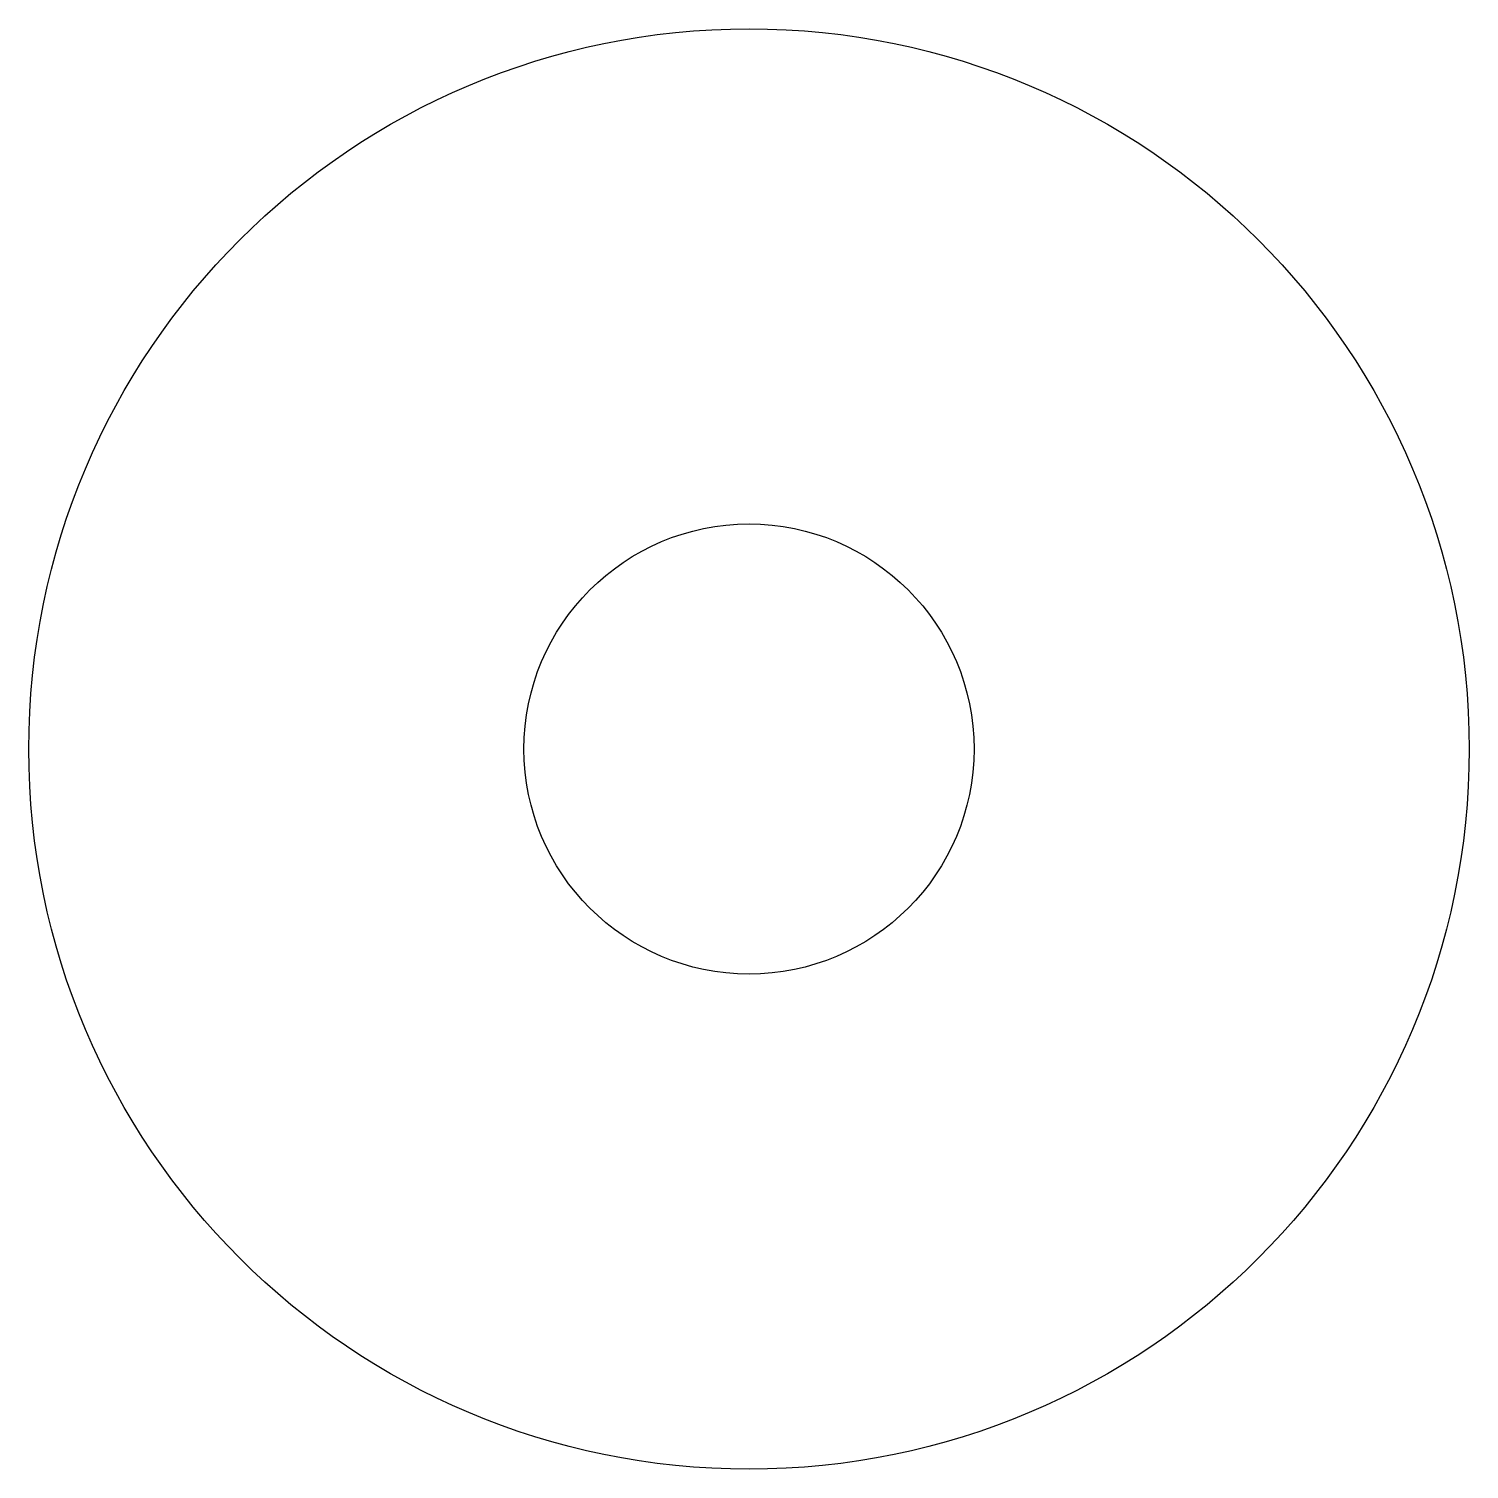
# Model space of a CAD drawing. Header units: inches. Extents: x 27.9 to 51.9, y 89.9 to 113.9.
import ezdxf

# ---------------------------------------------------------------- set-up
doc = ezdxf.new("R2010")
doc.units = ezdxf.units.IN
doc.header["$MEASUREMENT"] = 0

msp = doc.modelspace()

# ---------------------------------------------------------------- linework, layer by layer
for radius in [12, 3.75]:
    msp.add_circle((39.891, 101.906), radius)

doc.saveas('drawing.dxf')
